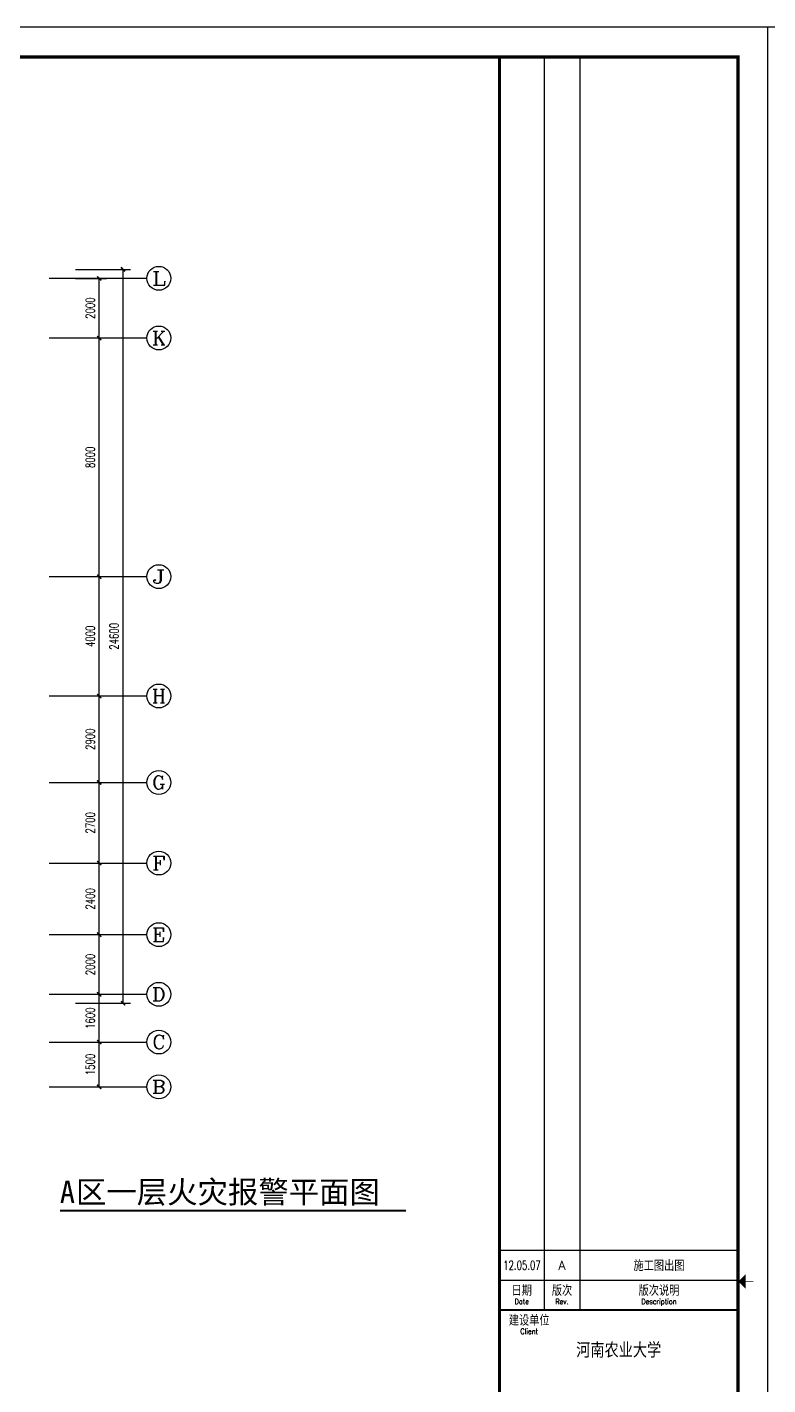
# Model space of a CAD drawing. Extents: x 190999 to 918899, y -200814 to 215286.
# Drawn here: x 285071 to 309899, y 110377 to 155886 of the extents above; entities that cross this region are included whole.
import ezdxf
from ezdxf.enums import TextEntityAlignment as Align

# ---------------------------------------------------------------- set-up
doc = ezdxf.new("R2010")
doc.units = 0
doc.header["$LTSCALE"] = 1000
doc.header["$MEASUREMENT"] = 0
doc.layers.get('Defpoints').update_dxf_attribs({"color": 1})
for name, color, linetype in [('AXIS', 3, 'Continuous'), ('AXIS_TEXT', 7, 'Continuous'), ('DIM_SYMB', 3, 'Continuous'), ('PUB_TEXT', 7, 'Continuous'), ('图框', 189, 'Continuous')]:
    doc.layers.add(name, color=color, linetype=linetype)
doc.styles.add('_TCH_AXIS', font='COMPLEX', dxfattribs={"bigfont": 'GBCBIG'})
doc.styles.add('COMPLEX', font='COMPLEX')
doc.styles.add('DIM_FONT', font='SIMPLEX', dxfattribs={"width": 0.7, "bigfont": 'GBCBIG'})
doc.styles.add('HT', font='simhei.ttf')
doc.styles.add('TKZ1_tjhts.shx', font='tjromant.shx', dxfattribs={"bigfont": 'tjhts.shx'})
doc.styles.add('TKZ2_tjkts.shx', font='tjromant.shx', dxfattribs={"bigfont": 'tjkts.shx'})
doc.dimstyles.new('DIMN', dxfattribs={"dimtxt": 300, "dimasz": 100, "dimexe": 250, "dimexo": 300, "dimgap": 150, "dimtad": 1, "dimdec": 0, "dimzin": 0, "dimdsep": 46, "dimtxsty": 'DIM_FONT', "dimblk": 'ARCHTICK', "dimcen": 0.09, "dimclrt": 7, "dimazin": 2, "dimtfac": 1, "dimtdec": 0, "dimtix": 1, "dimtmove": 2, "dimatfit": 3, "dimfxl": 0, "dimtolj": 1, "dimtzin": 0, "dimarcsym": 0})

# ---------------------------------------------------------------- blocks, each defined once
blk = doc.blocks.new('TJAD_TK_A0')
at = {"layer": '图框'}
for p, q in [((2162, 399.3), (973, 399.3)), ((973, -441.7), (973, 399.3)), ((2162, -441.7), (2162, 399.3)), ((2087, 389.3), (2087, -30.7)), ((2099, 389.3), (2099, -30.7)), ((2072, -10.7), (2152, -10.7)), ((2072, -20.7), (2152, -20.7)), ((2072, -30.7), (2152, -30.7))]:
    blk.add_line(p, q, dxfattribs=at)
at = {"layer": '图框', "const_width": 1.2}
blk.add_lwpolyline([(2152, -431.7), (2152, 389.3), (998, 389.3), (998, -431.7)], close=True, dxfattribs=at)
at = {"layer": '图框'}
for points, const_width in [([(2072, 389.3), (2072, -431.7)], 1), ([(2154.61, -21.2), (2157.11, -21.2)], 0.3), ([(2072, -30.7), (2152, -30.7)], 0.6)]:
    blk.add_lwpolyline(points, dxfattribs=dict(at, const_width=const_width))
blk.add_solid([(2154.61, -23.7), (2154.61, -18.7), (2152.11, -21.2)], dxfattribs=at)
at = {"layer": '图框', "color": 3, "style": 'TKZ1_tjhts.shx'}
for s, height, p in [('施工图出图', 3.6, (2125.5, -15.83)), ('A', 3, (2093, -15.7)), ('河南农业大学', 5, (2112, -44.2))]:
    blk.add_text(s, height=height, dxfattribs=at).set_placement(p, align=Align.MIDDLE_CENTER)
at = {"layer": '图框', "color": 3, "style": 'TKZ1_tjhts.shx', "width": 0.7}
blk.add_text('12.05.07', height=3, dxfattribs=at).set_placement((2079.58, -15.7), align=Align.MIDDLE_CENTER)
at = {"layer": '图框', "style": 'TKZ2_tjkts.shx'}
for s, p in [('日期', (2079.5, -24.16)), ('版次', (2093, -24.16)), ('版次说明', (2125.5, -24.16)), ('建设单位', (2082, -34.16))]:
    blk.add_text(s, height=3.6, dxfattribs=at).set_placement(p, align=Align.MIDDLE_CENTER)
at = {"layer": '图框', "style": 'TKZ2_tjkts.shx', "width": 0.8}
for s, p in [('Date', (2079.5, -27.86)), ('Rev.', (2093, -27.86)), ('Description', (2125.5, -27.86)), ('Client', (2082, -37.86))]:
    blk.add_text(s, height=1.8, dxfattribs=at).set_placement(p, align=Align.MIDDLE_CENTER)
blk = doc.blocks.new('_ArchTick')
at = {"const_width": 0.5}
blk.add_lwpolyline([(-0.7, -0.7), (0.7, 0.7)], dxfattribs=at)
blk = doc.blocks.new('*D215')
at = {"layer": 'AXIS', "color": 0, "lineweight": -2}
for p, q in [((286690, 147467), (287735, 147467)), ((287485, 145467), (287485, 147467)), ((286690, 145467), (287735, 145467))]:
    blk.add_line(p, q, dxfattribs=at)
at = {"layer": 'Defpoints', "color": 0}
for p in [(286390, 147467), (287485, 147467), (286390, 145467)]:
    blk.add_point(p, dxfattribs=at)
at = {"layer": 'AXIS', "color": 0, "lineweight": -2, "xscale": 100, "yscale": 100, "zscale": 100}
for p, rotation in [((287485, 147467), 90), ((287485, 145467), 270)]:
    blk.add_blockref('_ArchTick', p, dxfattribs=dict(at, rotation=rotation))
at = {"layer": 'AXIS', "color": 7, "insert": (287185, 146467), "char_height": 300, "attachment_point": 5, "rotation": 90, "style": 'DIM_FONT'}
blk.add_mtext('\\A1;2000', dxfattribs=at)
blk = doc.blocks.new('*D216')
at = {"layer": 'AXIS', "color": 0, "lineweight": -2}
for p, q in [((286690, 145467), (287735, 145467)), ((287485, 137467), (287485, 145467)), ((286690, 137467), (287735, 137467))]:
    blk.add_line(p, q, dxfattribs=at)
at = {"layer": 'Defpoints', "color": 0}
for p in [(286390, 145467), (287485, 145467), (286390, 137467)]:
    blk.add_point(p, dxfattribs=at)
at = {"layer": 'AXIS', "color": 0, "lineweight": -2, "xscale": 100, "yscale": 100, "zscale": 100}
for p, rotation in [((287485, 145467), 90), ((287485, 137467), 270)]:
    blk.add_blockref('_ArchTick', p, dxfattribs=dict(at, rotation=rotation))
at = {"layer": 'AXIS', "color": 7, "insert": (287185, 141467), "char_height": 300, "attachment_point": 5, "rotation": 90, "style": 'DIM_FONT'}
blk.add_mtext('\\A1;8000', dxfattribs=at)
blk = doc.blocks.new('*D217')
at = {"layer": 'AXIS', "color": 0, "lineweight": -2}
for p, q in [((286690, 137467), (287735, 137467)), ((287485, 133467), (287485, 137467)), ((286690, 133467), (287735, 133467))]:
    blk.add_line(p, q, dxfattribs=at)
at = {"layer": 'Defpoints', "color": 0}
for p in [(286390, 137467), (287485, 137467), (286390, 133467)]:
    blk.add_point(p, dxfattribs=at)
at = {"layer": 'AXIS', "color": 0, "lineweight": -2, "xscale": 100, "yscale": 100, "zscale": 100}
for p, rotation in [((287485, 137467), 90), ((287485, 133467), 270)]:
    blk.add_blockref('_ArchTick', p, dxfattribs=dict(at, rotation=rotation))
at = {"layer": 'AXIS', "color": 7, "insert": (287185, 135467), "char_height": 300, "attachment_point": 5, "rotation": 90, "style": 'DIM_FONT'}
blk.add_mtext('\\A1;4000', dxfattribs=at)
blk = doc.blocks.new('*D218')
at = {"layer": 'AXIS', "color": 0, "lineweight": -2}
for p, q in [((286690, 133467), (287735, 133467)), ((287485, 130567), (287485, 133467)), ((286690, 130567), (287735, 130567))]:
    blk.add_line(p, q, dxfattribs=at)
at = {"layer": 'Defpoints', "color": 0}
for p in [(286390, 133467), (287485, 133467), (286390, 130567)]:
    blk.add_point(p, dxfattribs=at)
at = {"layer": 'AXIS', "color": 0, "lineweight": -2, "xscale": 100, "yscale": 100, "zscale": 100}
for p, rotation in [((287485, 133467), 90), ((287485, 130567), 270)]:
    blk.add_blockref('_ArchTick', p, dxfattribs=dict(at, rotation=rotation))
at = {"layer": 'AXIS', "color": 7, "insert": (287185, 132017), "char_height": 300, "attachment_point": 5, "rotation": 90, "style": 'DIM_FONT'}
blk.add_mtext('\\A1;2900', dxfattribs=at)
blk = doc.blocks.new('*D219')
at = {"layer": 'AXIS', "color": 0, "lineweight": -2}
for p, q in [((286690, 130567), (287735, 130567)), ((287485, 127867), (287485, 130567)), ((286690, 127867), (287735, 127867))]:
    blk.add_line(p, q, dxfattribs=at)
at = {"layer": 'Defpoints', "color": 0}
for p in [(286390, 130567), (287485, 130567), (286390, 127867)]:
    blk.add_point(p, dxfattribs=at)
at = {"layer": 'AXIS', "color": 0, "lineweight": -2, "xscale": 100, "yscale": 100, "zscale": 100}
for p, rotation in [((287485, 130567), 90), ((287485, 127867), 270)]:
    blk.add_blockref('_ArchTick', p, dxfattribs=dict(at, rotation=rotation))
at = {"layer": 'AXIS', "color": 7, "insert": (287185, 129217), "char_height": 300, "attachment_point": 5, "rotation": 90, "style": 'DIM_FONT'}
blk.add_mtext('\\A1;2700', dxfattribs=at)
blk = doc.blocks.new('*D220')
at = {"layer": 'AXIS', "color": 0, "lineweight": -2}
for p, q in [((286690, 127867), (287735, 127867)), ((287485, 125467), (287485, 127867)), ((286690, 125467), (287735, 125467))]:
    blk.add_line(p, q, dxfattribs=at)
at = {"layer": 'Defpoints', "color": 0}
for p in [(286390, 127867), (287485, 127867), (286390, 125467)]:
    blk.add_point(p, dxfattribs=at)
at = {"layer": 'AXIS', "color": 0, "lineweight": -2, "xscale": 100, "yscale": 100, "zscale": 100}
for p, rotation in [((287485, 127867), 90), ((287485, 125467), 270)]:
    blk.add_blockref('_ArchTick', p, dxfattribs=dict(at, rotation=rotation))
at = {"layer": 'AXIS', "color": 7, "insert": (287185, 126667), "char_height": 300, "attachment_point": 5, "rotation": 90, "style": 'DIM_FONT'}
blk.add_mtext('\\A1;2400', dxfattribs=at)
blk = doc.blocks.new('*D221')
at = {"layer": 'AXIS', "color": 0, "lineweight": -2}
for p, q in [((286690, 125467), (287735, 125467)), ((287485, 123467), (287485, 125467)), ((286690, 123467), (287735, 123467))]:
    blk.add_line(p, q, dxfattribs=at)
at = {"layer": 'Defpoints', "color": 0}
for p in [(286390, 125467), (287485, 125467), (286390, 123467)]:
    blk.add_point(p, dxfattribs=at)
at = {"layer": 'AXIS', "color": 0, "lineweight": -2, "xscale": 100, "yscale": 100, "zscale": 100}
for p, rotation in [((287485, 125467), 90), ((287485, 123467), 270)]:
    blk.add_blockref('_ArchTick', p, dxfattribs=dict(at, rotation=rotation))
at = {"layer": 'AXIS', "color": 7, "insert": (287185, 124467), "char_height": 300, "attachment_point": 5, "rotation": 90, "style": 'DIM_FONT'}
blk.add_mtext('\\A1;2000', dxfattribs=at)
blk = doc.blocks.new('*D222')
at = {"layer": 'AXIS', "color": 0, "lineweight": -2}
for p, q in [((286690, 123467), (287735, 123467)), ((287485, 121867), (287485, 123467)), ((286690, 121867), (287735, 121867))]:
    blk.add_line(p, q, dxfattribs=at)
at = {"layer": 'Defpoints', "color": 0}
for p in [(286390, 123467), (287485, 123467), (286390, 121867)]:
    blk.add_point(p, dxfattribs=at)
at = {"layer": 'AXIS', "color": 0, "lineweight": -2, "xscale": 100, "yscale": 100, "zscale": 100}
for p, rotation in [((287485, 123467), 90), ((287485, 121867), 270)]:
    blk.add_blockref('_ArchTick', p, dxfattribs=dict(at, rotation=rotation))
at = {"layer": 'AXIS', "color": 7, "insert": (287185, 122667), "char_height": 300, "attachment_point": 5, "rotation": 90, "style": 'DIM_FONT'}
blk.add_mtext('\\A1;1600', dxfattribs=at)
blk = doc.blocks.new('*D223')
at = {"layer": 'AXIS', "color": 0, "lineweight": -2}
for p, q in [((286690, 121867), (287735, 121867)), ((287485, 120367), (287485, 121867)), ((286690, 120367), (287735, 120367))]:
    blk.add_line(p, q, dxfattribs=at)
at = {"layer": 'Defpoints', "color": 0}
for p in [(286390, 121867), (287485, 121867), (286390, 120367)]:
    blk.add_point(p, dxfattribs=at)
at = {"layer": 'AXIS', "color": 0, "lineweight": -2, "xscale": 100, "yscale": 100, "zscale": 100}
for p, rotation in [((287485, 121867), 90), ((287485, 120367), 270)]:
    blk.add_blockref('_ArchTick', p, dxfattribs=dict(at, rotation=rotation))
at = {"layer": 'AXIS', "color": 7, "insert": (287185, 121117), "char_height": 300, "attachment_point": 5, "rotation": 90, "style": 'DIM_FONT'}
blk.add_mtext('\\A1;1500', dxfattribs=at)
blk = doc.blocks.new('*D224')
at = {"layer": 'AXIS', "color": 0, "lineweight": -2}
for p, q in [((286690, 147767), (288535, 147767)), ((288285, 123167), (288285, 147767)), ((286690, 123167), (288535, 123167))]:
    blk.add_line(p, q, dxfattribs=at)
at = {"layer": 'Defpoints', "color": 0}
for p in [(286390, 147767), (288285, 147767), (286390, 123167)]:
    blk.add_point(p, dxfattribs=at)
at = {"layer": 'AXIS', "color": 0, "lineweight": -2, "xscale": 100, "yscale": 100, "zscale": 100}
for p, rotation in [((288285, 147767), 90), ((288285, 123167), 270)]:
    blk.add_blockref('_ArchTick', p, dxfattribs=dict(at, rotation=rotation))
at = {"layer": 'AXIS', "color": 7, "insert": (287985, 135467), "char_height": 300, "attachment_point": 5, "rotation": 90, "style": 'DIM_FONT'}
blk.add_mtext('\\A1;24600', dxfattribs=at)
blk = doc.blocks.new('_AXISO')
blk.add_circle((0, 0), 0.5)
at = {"layer": 'AXIS_TEXT', "style": 'COMPLEX', "width": 1.041667}
blk.add_attdef('A', text='', height=0.56, dxfattribs=at).set_placement((-0.25, -0.28), (0.25, -0.28), align=Align.FIT)

msp = doc.modelspace()

# ---------------------------------------------------------------- linework, layer by layer
at = {"layer": 'AXIS'}
for p, q in [((285811.6, 147467.4), (289084.6, 147467.4)), ((285811.6, 145467.4), (289084.6, 145467.4)), ((285811.6, 137467.4), (289084.6, 137467.4)), ((285811.6, 133467.4), (289084.6, 133467.4)), ((285811.6, 130567.4), (289084.6, 130567.4)), ((285811.6, 127867.4), (289084.6, 127867.4)), ((285811.6, 125467.4), (289084.6, 125467.4)), ((285811.6, 123467.4), (289084.6, 123467.4)), ((285811.6, 121867.4), (289084.6, 121867.4)), ((285811.6, 120367.4), (289084.6, 120367.4))]:
    msp.add_line(p, q, dxfattribs=at)
at = {"layer": 'DIM_SYMB', "const_width": 70}
msp.add_lwpolyline([(286166.5, 116219.4), (297764.3, 116219.4)], dxfattribs=at)

# ---------------------------------------------------------------- block references
at = {"layer": 'AXIS'}
ref = msp.add_blockref('_AXISO', (289484.6, 147467.4), dxfattribs=dict(at, xscale=800, yscale=800, zscale=800))
ref.add_attrib('A', 'L', dxfattribs={"layer": 'AXIS_TEXT', "height": 452.5, "style": '_TCH_AXIS', "width": 1.4}).set_placement((289258.3, 147241.1), (289710.9, 147241.1), align=Align.FIT)
ref = msp.add_blockref('_AXISO', (289484.6, 145467.4), dxfattribs=dict(at, xscale=800, yscale=800, zscale=800))
ref.add_attrib('A', 'K', dxfattribs={"layer": 'AXIS_TEXT', "height": 452.5, "style": '_TCH_AXIS', "width": 1.105263}).set_placement((289258.3, 145241.1), (289710.9, 145241.1), align=Align.FIT)
ref = msp.add_blockref('_AXISO', (289484.6, 137467.4), dxfattribs=dict(at, xscale=800, yscale=800, zscale=800))
ref.add_attrib('A', 'J', dxfattribs={"layer": 'AXIS_TEXT', "height": 452.5, "style": '_TCH_AXIS', "width": 1.909091}).set_placement((289258.3, 137241.1), (289710.9, 137241.1), align=Align.FIT)
ref = msp.add_blockref('_AXISO', (289484.6, 133467.4), dxfattribs=dict(at, xscale=800, yscale=800, zscale=800))
ref.add_attrib('A', 'H', dxfattribs={"layer": 'AXIS_TEXT', "height": 452.5, "style": '_TCH_AXIS', "width": 1.05}).set_placement((289258.3, 133241.1), (289710.9, 133241.1), align=Align.FIT)
ref = msp.add_blockref('_AXISO', (289484.6, 130567.4), dxfattribs=dict(at, xscale=800, yscale=800, zscale=800))
ref.add_attrib('A', 'G', dxfattribs={"layer": 'AXIS_TEXT', "height": 452.5, "style": '_TCH_AXIS', "width": 1.166667}).set_placement((289258.3, 130341.1), (289710.9, 130341.1), align=Align.FIT)
ref = msp.add_blockref('_AXISO', (289484.6, 127867.4), dxfattribs=dict(at, xscale=800, yscale=800, zscale=800))
ref.add_attrib('A', 'F', dxfattribs={"layer": 'AXIS_TEXT', "height": 452.5, "style": '_TCH_AXIS', "width": 1.3125}).set_placement((289258.3, 127641.1), (289710.9, 127641.1), align=Align.FIT)
ref = msp.add_blockref('_AXISO', (289484.6, 125467.4), dxfattribs=dict(at, xscale=800, yscale=800, zscale=800))
ref.add_attrib('A', 'E', dxfattribs={"layer": 'AXIS_TEXT', "height": 452.5, "style": '_TCH_AXIS', "width": 1.3125}).set_placement((289258.3, 125241.1), (289710.9, 125241.1), align=Align.FIT)
ref = msp.add_blockref('_AXISO', (289484.6, 123467.4), dxfattribs=dict(at, xscale=800, yscale=800, zscale=800))
ref.add_attrib('A', 'D', dxfattribs={"layer": 'AXIS_TEXT', "height": 452.5, "style": '_TCH_AXIS', "width": 1.235294}).set_placement((289258.3, 123241.1), (289710.9, 123241.1), align=Align.FIT)
ref = msp.add_blockref('_AXISO', (289484.6, 121867.4), dxfattribs=dict(at, xscale=800, yscale=800, zscale=800))
ref.add_attrib('A', 'C', dxfattribs={"layer": 'AXIS_TEXT', "height": 452.5, "style": '_TCH_AXIS', "width": 1.4}).set_placement((289258.3, 121641.1), (289710.9, 121641.1), align=Align.FIT)
ref = msp.add_blockref('_AXISO', (289484.6, 120367.4), dxfattribs=dict(at, xscale=800, yscale=800, zscale=800))
ref.add_attrib('A', 'B', dxfattribs={"layer": 'AXIS_TEXT', "height": 452.5, "style": '_TCH_AXIS', "width": 1.235294}).set_placement((289258.3, 120141.1), (289710.9, 120141.1), align=Align.FIT)
at = {"layer": '图框', "xscale": 100, "yscale": 100, "zscale": 100}
for p in [(93698.6, 115956.8), (212598.6, 115956.8)]:
    msp.add_blockref('TJAD_TK_A0', p, dxfattribs=at)

# ---------------------------------------------------------------- texts
at = {"layer": 'PUB_TEXT', "style": 'HT'}
for s, height, p in [('A', 746.8, (286166.5, 116469.1)), ('区一层火灾报警平面图', 746.84, (286706.6, 116469.1))]:
    msp.add_text(s, height=height, dxfattribs=at).set_placement(p)

# ---------------------------------------------------------------- dimensions: what is measured, and where the dimension line sits
at = {"layer": 'AXIS'}
for p1, p2, distance, picture, middle in [((286390.1, 123167.4), (286390.1, 147767.4), -1894.4, '*D224', (287984.6, 135467.4)), ((286390.1, 145467.4), (286390.1, 147467.4), -1094.4, '*D215', (287184.6, 146467.4)), ((286390.1, 137467.4), (286390.1, 145467.4), -1094.4, '*D216', (287184.6, 141467.4)), ((286390.1, 133467.4), (286390.1, 137467.4), -1094.4, '*D217', (287184.6, 135467.4)), ((286390.1, 130567.4), (286390.1, 133467.4), -1094.4, '*D218', (287184.6, 132017.4)), ((286390.1, 127867.4), (286390.1, 130567.4), -1094.4, '*D219', (287184.6, 129217.4)), ((286390.1, 125467.4), (286390.1, 127867.4), -1094.4, '*D220', (287184.6, 126667.4)), ((286390.1, 123467.4), (286390.1, 125467.4), -1094.4, '*D221', (287184.6, 124467.4)), ((286390.1, 121867.4), (286390.1, 123467.4), -1094.4, '*D222', (287184.6, 122667.4)), ((286390.1, 120367.4), (286390.1, 121867.4), -1094.4, '*D223', (287184.6, 121117.4))]:
    dim = msp.add_aligned_dim(p1=p1, p2=p2, distance=distance, dimstyle='DIMN', dxfattribs=at)
    dim.commit()
    dim.dimension.update_dxf_attribs({"geometry": picture, "text_midpoint": middle})

doc.saveas('drawing.dxf')
